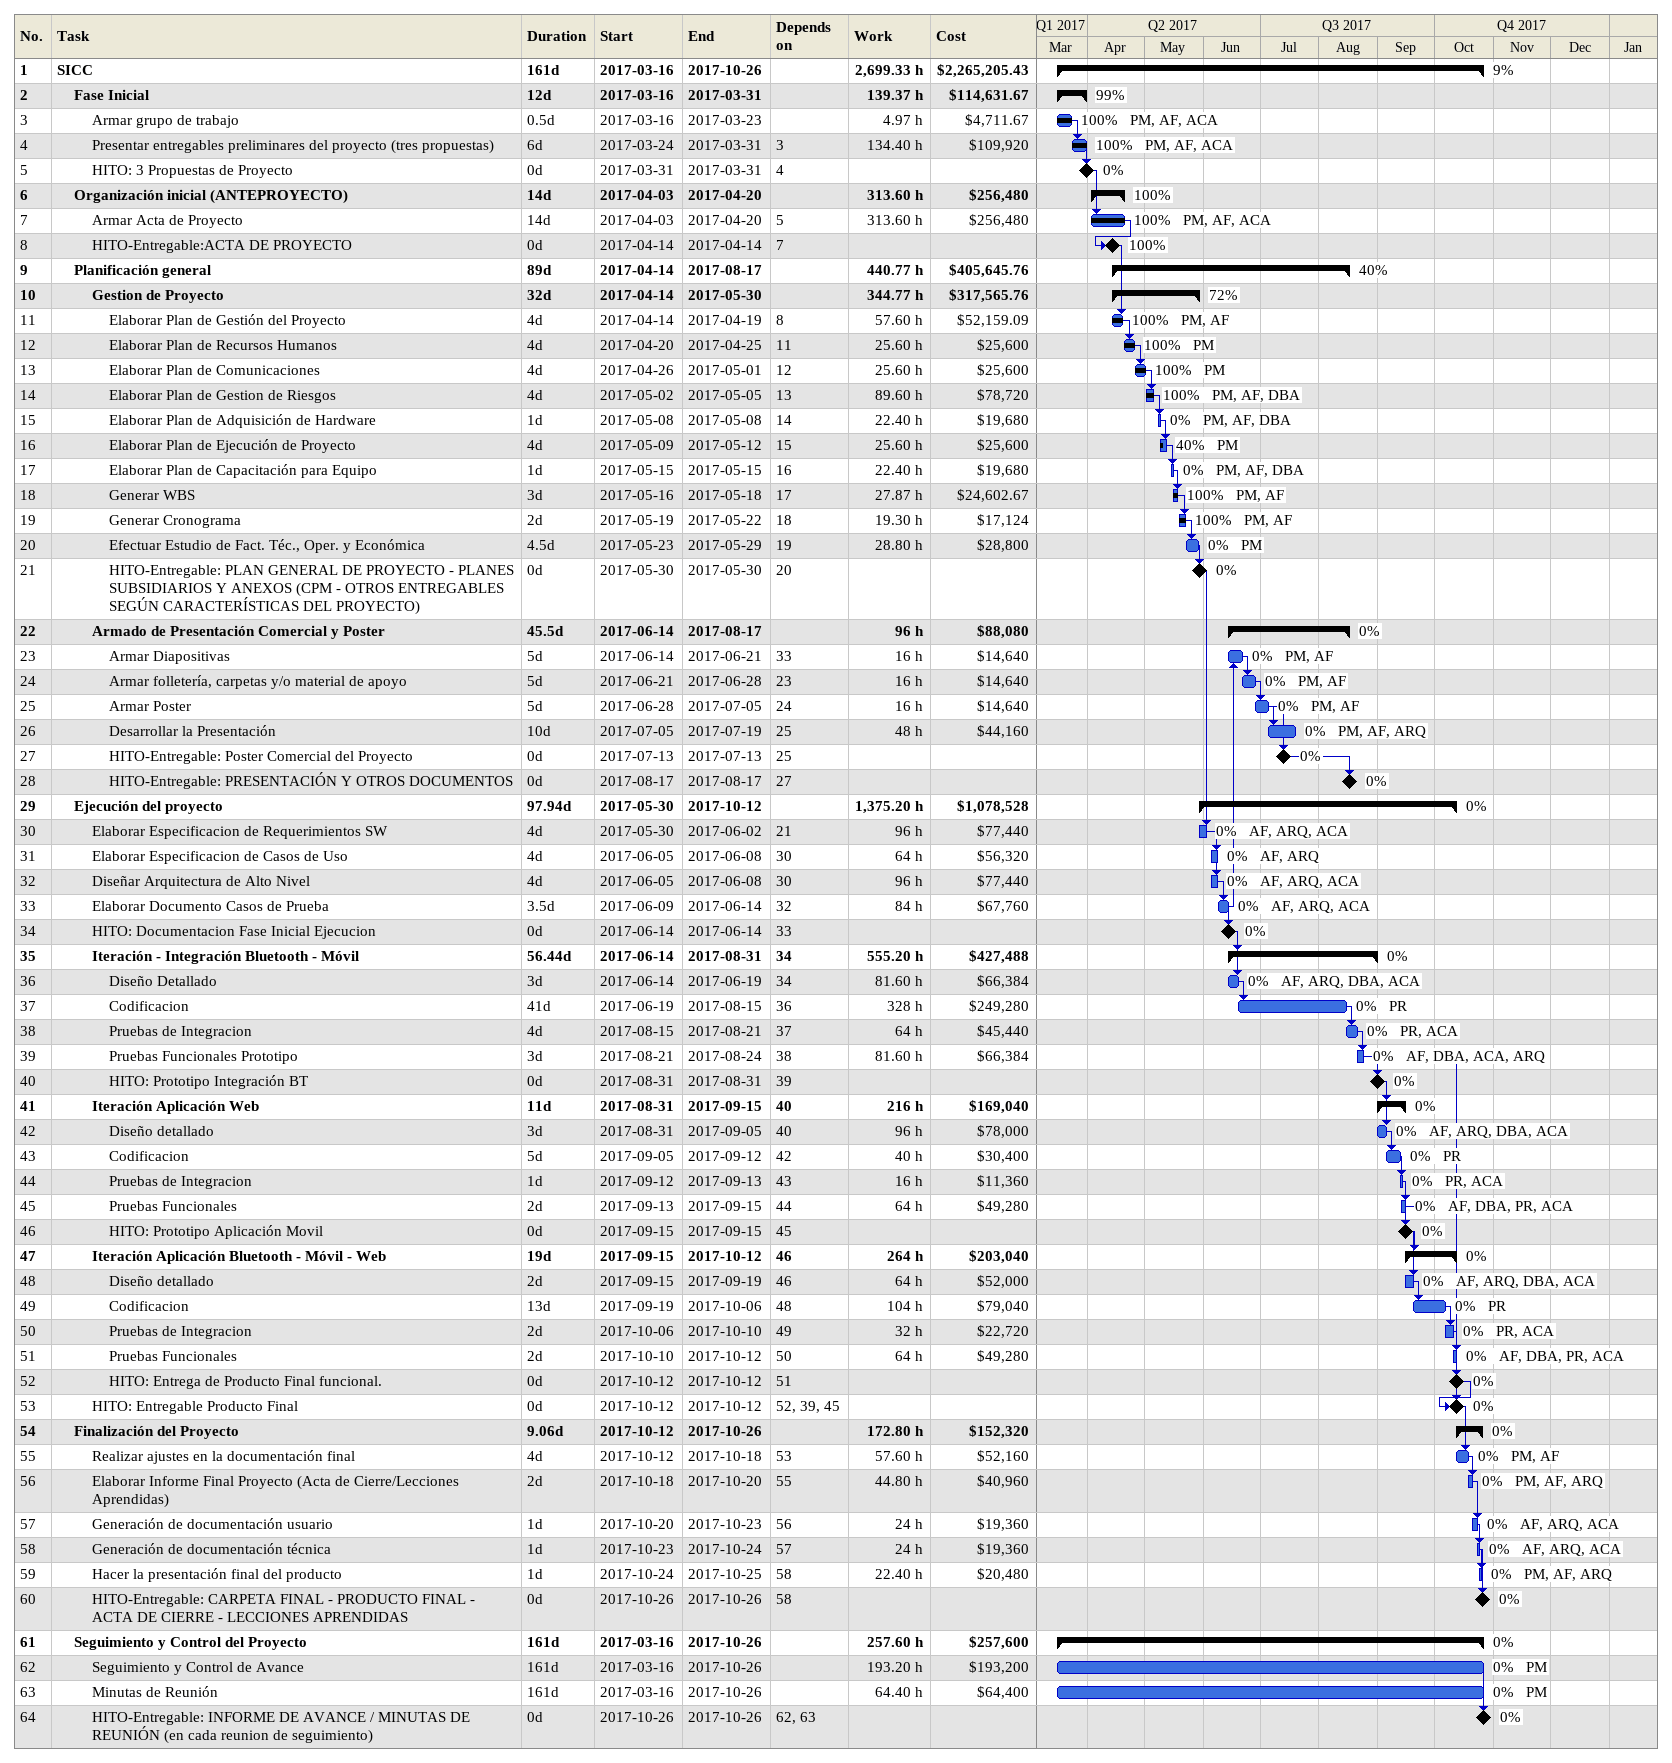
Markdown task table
| ID | Level | Task | Duration | Start | Finish | Predecessors | Resources | % complete | Work (h) | Cost ($) |
|---|---|---|---|---|---|---|---|---|---|---|
| 1 | 1 | **SICC** | 161d | 2017-03-16 | 2017-10-26 |  |  | 9 | 2699.33 | 2265205.43 |
| 2 | 2 | **Fase Inicial** | 12d | 2017-03-16 | 2017-03-31 |  |  | 99 | 139.37 | 114631.67 |
| 3 | 3 | Armar grupo de trabajo | 0.5d | 2017-03-16 | 2017-03-23 |  | PM, AF, ACA | 100 | 4.97 | 4711.67 |
| 4 | 3 | Presentar entregables preliminares del proyecto (tres propuestas) | 6d | 2017-03-24 | 2017-03-31 | 3 | PM, AF, ACA | 100 | 134.40 | 109920 |
| 5 | 3 | HITO: 3 Propuestas de Proyecto | 0d | 2017-03-31 | 2017-03-31 | 4 |  | 0 |  |  |
| 6 | 2 | **Organización inicial (ANTEPROYECTO)** | 14d | 2017-04-03 | 2017-04-20 |  |  | 100 | 313.60 | 256480 |
| 7 | 3 | Armar Acta de Proyecto | 14d | 2017-04-03 | 2017-04-20 | 5 | PM, AF, ACA | 100 | 313.60 | 256480 |
| 8 | 3 | HITO-Entregable:ACTA DE PROYECTO | 0d | 2017-04-14 | 2017-04-14 | 7 |  | 100 |  |  |
| 9 | 2 | **Planificación general** | 89d | 2017-04-14 | 2017-08-17 |  |  | 40 | 440.77 | 405645.76 |
| 10 | 3 | **Gestion de Proyecto** | 32d | 2017-04-14 | 2017-05-30 |  |  | 72 | 344.77 | 317565.76 |
| 11 | 4 | Elaborar Plan de Gestión del Proyecto | 4d | 2017-04-14 | 2017-04-19 | 8 | PM, AF | 100 | 57.60 | 52159.09 |
| 12 | 4 | Elaborar Plan de Recursos Humanos | 4d | 2017-04-20 | 2017-04-25 | 11 | PM | 100 | 25.60 | 25600 |
| 13 | 4 | Elaborar Plan de Comunicaciones | 4d | 2017-04-26 | 2017-05-01 | 12 | PM | 100 | 25.60 | 25600 |
| 14 | 4 | Elaborar Plan de Gestion de Riesgos | 4d | 2017-05-02 | 2017-05-05 | 13 | PM, AF, DBA | 100 | 89.60 | 78720 |
| 15 | 4 | Elaborar Plan de Adquisición de Hardware | 1d | 2017-05-08 | 2017-05-08 | 14 | PM, AF, DBA | 0 | 22.40 | 19680 |
| 16 | 4 | Elaborar Plan de Ejecución de Proyecto | 4d | 2017-05-09 | 2017-05-12 | 15 | PM | 40 | 25.60 | 25600 |
| 17 | 4 | Elaborar Plan de Capacitación para Equipo | 1d | 2017-05-15 | 2017-05-15 | 16 | PM, AF, DBA | 0 | 22.40 | 19680 |
| 18 | 4 | Generar WBS | 3d | 2017-05-16 | 2017-05-18 | 17 | PM, AF | 100 | 27.87 | 24602.67 |
| 19 | 4 | Generar Cronograma | 2d | 2017-05-19 | 2017-05-22 | 18 | PM, AF | 100 | 19.30 | 17124 |
| 20 | 4 | Efectuar Estudio de Fact. Téc., Oper. y Económica | 4.5d | 2017-05-23 | 2017-05-29 | 19 | PM | 0 | 28.80 | 28800 |
| 21 | 4 | HITO-Entregable: PLAN GENERAL DE PROYECTO - PLANES SUBSIDIARIOS Y ANEXOS (CPM - OTROS ENTREGABLES SEGÚN CARACTERÍSTICAS DEL PROYECTO) | 0d | 2017-05-30 | 2017-05-30 | 20 |  | 0 |  |  |
| 22 | 3 | **Armado de Presentación Comercial y Poster** | 45.5d | 2017-06-14 | 2017-08-17 |  |  | 0 | 96 | 88080 |
| 23 | 4 | Armar Diapositivas | 5d | 2017-06-14 | 2017-06-21 | 33 | PM, AF | 0 | 16 | 14640 |
| 24 | 4 | Armar folletería, carpetas y/o material de apoyo | 5d | 2017-06-21 | 2017-06-28 | 23 | PM, AF | 0 | 16 | 14640 |
| 25 | 4 | Armar Poster | 5d | 2017-06-28 | 2017-07-05 | 24 | PM, AF | 0 | 16 | 14640 |
| 26 | 4 | Desarrollar la Presentación | 10d | 2017-07-05 | 2017-07-19 | 25 | PM, AF, ARQ | 0 | 48 | 44160 |
| 27 | 4 | HITO-Entregable: Poster Comercial del Proyecto | 0d | 2017-07-13 | 2017-07-13 | 25 |  | 0 |  |  |
| 28 | 4 | HITO-Entregable: PRESENTACIÓN Y OTROS DOCUMENTOS | 0d | 2017-08-17 | 2017-08-17 | 27 |  | 0 |  |  |
| 29 | 2 | **Ejecución del proyecto** | 97.94d | 2017-05-30 | 2017-10-12 |  |  | 0 | 1375.20 | 1078528 |
| 30 | 3 | Elaborar Especificacion de Requerimientos SW | 4d | 2017-05-30 | 2017-06-02 | 21 | AF, ARQ, ACA | 0 | 96 | 77440 |
| 31 | 3 | Elaborar Especificacion de Casos de Uso | 4d | 2017-06-05 | 2017-06-08 | 30 | AF, ARQ | 0 | 64 | 56320 |
| 32 | 3 | Diseñar Arquitectura de Alto Nivel | 4d | 2017-06-05 | 2017-06-08 | 30 | AF, ARQ, ACA | 0 | 96 | 77440 |
| 33 | 3 | Elaborar Documento Casos de Prueba | 3.5d | 2017-06-09 | 2017-06-14 | 32 | AF, ARQ, ACA | 0 | 84 | 67760 |
| 34 | 3 | HITO: Documentacion Fase Inicial Ejecucion | 0d | 2017-06-14 | 2017-06-14 | 33 |  | 0 |  |  |
| 35 | 3 | **Iteración - Integración Bluetooth - Móvil** | 56.44d | 2017-06-14 | 2017-08-31 | 34 |  | 0 | 555.20 | 427488 |
| 36 | 4 | Diseño Detallado | 3d | 2017-06-14 | 2017-06-19 | 34 | AF, ARQ, DBA, ACA | 0 | 81.60 | 66384 |
| 37 | 4 | Codificacion | 41d | 2017-06-19 | 2017-08-15 | 36 | PR | 0 | 328 | 249280 |
| 38 | 4 | Pruebas de Integracion | 4d | 2017-08-15 | 2017-08-21 | 37 | PR, ACA | 0 | 64 | 45440 |
| 39 | 4 | Pruebas Funcionales Prototipo | 3d | 2017-08-21 | 2017-08-24 | 38 | AF, DBA, ACA, ARQ | 0 | 81.60 | 66384 |
| 40 | 4 | HITO: Prototipo Integración BT | 0d | 2017-08-31 | 2017-08-31 | 39 |  | 0 |  |  |
| 41 | 3 | **Iteración Aplicación Web** | 11d | 2017-08-31 | 2017-09-15 | 40 |  | 0 | 216 | 169040 |
| 42 | 4 | Diseño detallado | 3d | 2017-08-31 | 2017-09-05 | 40 | AF, ARQ, DBA, ACA | 0 | 96 | 78000 |
| 43 | 4 | Codificacion | 5d | 2017-09-05 | 2017-09-12 | 42 | PR | 0 | 40 | 30400 |
| 44 | 4 | Pruebas de Integracion | 1d | 2017-09-12 | 2017-09-13 | 43 | PR, ACA | 0 | 16 | 11360 |
| 45 | 4 | Pruebas Funcionales | 2d | 2017-09-13 | 2017-09-15 | 44 | AF, DBA, PR, ACA | 0 | 64 | 49280 |
| 46 | 4 | HITO: Prototipo Aplicación Movil | 0d | 2017-09-15 | 2017-09-15 | 45 |  | 0 |  |  |
| 47 | 3 | **Iteración Aplicación Bluetooth - Móvil - Web** | 19d | 2017-09-15 | 2017-10-12 | 46 |  | 0 | 264 | 203040 |
| 48 | 4 | Diseño detallado | 2d | 2017-09-15 | 2017-09-19 | 46 | AF, ARQ, DBA, ACA | 0 | 64 | 52000 |
| 49 | 4 | Codificacion | 13d | 2017-09-19 | 2017-10-06 | 48 | PR | 0 | 104 | 79040 |
| 50 | 4 | Pruebas de Integracion | 2d | 2017-10-06 | 2017-10-10 | 49 | PR, ACA | 0 | 32 | 22720 |
| 51 | 4 | Pruebas Funcionales | 2d | 2017-10-10 | 2017-10-12 | 50 | AF, DBA, PR, ACA | 0 | 64 | 49280 |
| 52 | 4 | HITO: Entrega de Producto Final funcional. | 0d | 2017-10-12 | 2017-10-12 | 51 |  | 0 |  |  |
| 53 | 3 | HITO: Entregable Producto Final | 0d | 2017-10-12 | 2017-10-12 | 52, 39, 45 |  | 0 |  |  |
| 54 | 2 | **Finalización del Proyecto** | 9.06d | 2017-10-12 | 2017-10-26 |  |  | 0 | 172.80 | 152320 |
| 55 | 3 | Realizar ajustes en la documentación final | 4d | 2017-10-12 | 2017-10-18 | 53 | PM, AF | 0 | 57.60 | 52160 |
| 56 | 3 | Elaborar Informe Final Proyecto (Acta de Cierre/Lecciones Aprendidas) | 2d | 2017-10-18 | 2017-10-20 | 55 | PM, AF, ARQ | 0 | 44.80 | 40960 |
| 57 | 3 | Generación de documentación usuario | 1d | 2017-10-20 | 2017-10-23 | 56 | AF, ARQ, ACA | 0 | 24 | 19360 |
| 58 | 3 | Generación de documentación técnica | 1d | 2017-10-23 | 2017-10-24 | 57 | AF, ARQ, ACA | 0 | 24 | 19360 |
| 59 | 3 | Hacer la presentación final del producto | 1d | 2017-10-24 | 2017-10-25 | 58 | PM, AF, ARQ | 0 | 22.40 | 20480 |
| 60 | 3 | HITO-Entregable: CARPETA FINAL - PRODUCTO FINAL - ACTA DE CIERRE - LECCIONES APRENDIDAS | 0d | 2017-10-26 | 2017-10-26 | 58 |  | 0 |  |  |
| 61 | 2 | **Seguimiento y Control del Proyecto** | 161d | 2017-03-16 | 2017-10-26 |  |  | 0 | 257.60 | 257600 |
| 62 | 3 | Seguimiento y Control de Avance | 161d | 2017-03-16 | 2017-10-26 |  | PM | 0 | 193.20 | 193200 |
| 63 | 3 | Minutas de Reunión | 161d | 2017-03-16 | 2017-10-26 |  | PM | 0 | 64.40 | 64400 |
| 64 | 3 | HITO-Entregable: INFORME DE AVANCE / MINUTAS DE REUNIÓN (en cada reunion de seguimiento) | 0d | 2017-10-26 | 2017-10-26 | 62, 63 |  | 0 |  |  |
